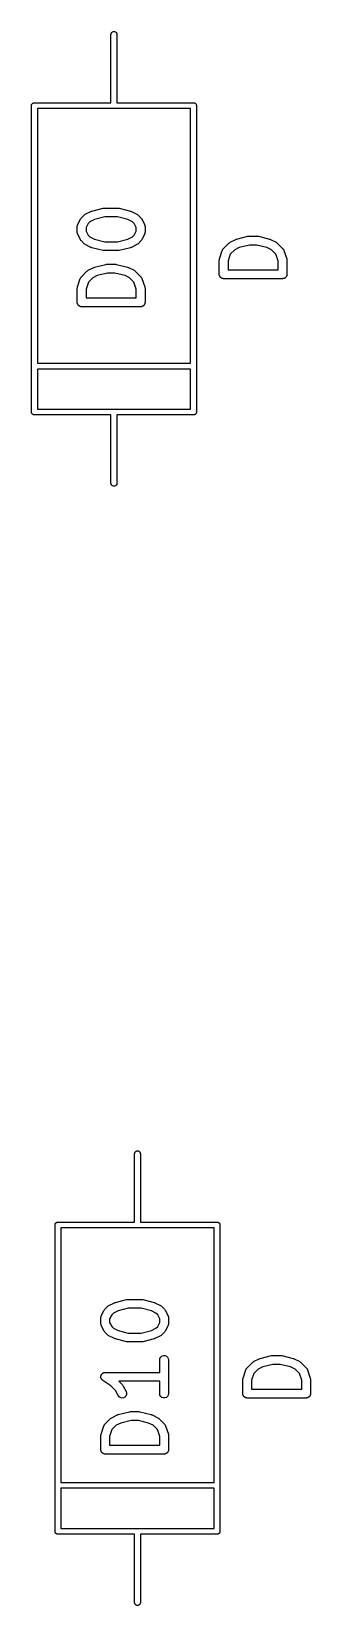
# Model space of a CAD drawing. Extents: x 39 to 139, y -131 to -25.
# Drawn here: x 39 to 43.74, y -74.05 to -47.33 of the extents above; entities that cross this region are included whole.
import ezdxf

# ---------------------------------------------------------------- set-up
doc = ezdxf.new("R2010")
doc.units = 0
doc.header["$MEASUREMENT"] = 0
doc.layers.add('BLACK', color=7, linetype='CONTINUOUS')

msp = doc.modelspace()

# ---------------------------------------------------------------- linework, layer by layer
at = {"layer": 'Black'}
for p, q in [((40.35, -47.38), (40.353, -47.3629)), ((40.35, -48.54), (40.35, -47.38)), ((40.353, -47.3629), (40.3617, -47.3479)), ((40.3617, -47.3479), (40.375, -47.3367)), ((40.375, -47.3367), (40.3913, -47.3308)), ((40.3913, -47.3308), (40.4087, -47.3308)), ((40.4087, -47.3308), (40.425, -47.3367)), ((40.425, -47.3367), (40.4383, -47.3479)), ((40.4383, -47.3479), (40.447, -47.3629)), ((40.447, -47.3629), (40.45, -47.38)), ((40.45, -47.38), (40.45, -48.54)), ((39, -48.59), (39.0008, -48.5857)), ((39, -53.79), (39, -48.59)), ((39.0008, -48.5813), (39.0023, -48.5772)), ((39.0008, -48.5857), (39.0008, -48.5813)), ((39.0023, -48.5772), (39.003, -48.5729)), ((39.003, -48.5729), (39.0052, -48.5691)), ((39.0052, -48.5691), (39.0067, -48.565)), ((39.0067, -48.565), (39.0095, -48.5616)), ((39.0095, -48.5616), (39.0117, -48.5579)), ((39.0117, -48.5579), (39.015, -48.555)), ((39.015, -48.555), (39.0179, -48.5517)), ((39.0179, -48.5517), (39.0216, -48.5495)), ((39.0216, -48.5495), (39.025, -48.5467)), ((39.025, -48.5467), (39.0291, -48.5452)), ((39.0291, -48.5452), (39.0329, -48.543)), ((39.0329, -48.543), (39.0372, -48.5423)), ((39.0372, -48.5423), (39.0413, -48.5408)), ((39.0413, -48.5408), (39.0457, -48.5408)), ((39.0457, -48.5408), (39.05, -48.54)), ((39.05, -48.54), (40.35, -48.54)), ((40.45, -48.54), (41.75, -48.54)), ((41.75, -48.54), (41.7543, -48.5408)), ((41.7543, -48.5408), (41.7587, -48.5408)), ((41.7587, -48.5408), (41.7628, -48.5423)), ((41.7628, -48.5423), (41.7671, -48.543)), ((41.7671, -48.543), (41.7709, -48.5452)), ((41.7709, -48.5452), (41.775, -48.5467)), ((41.775, -48.5467), (41.7784, -48.5495)), ((41.7784, -48.5495), (41.7821, -48.5517)), ((41.7821, -48.5517), (41.785, -48.555)), ((41.785, -48.555), (41.7883, -48.5579)), ((41.7883, -48.5579), (41.7905, -48.5616)), ((41.7905, -48.5616), (41.7933, -48.565)), ((41.7933, -48.565), (41.7948, -48.5691)), ((41.7948, -48.5691), (41.797, -48.5729)), ((41.797, -48.5729), (41.7977, -48.5772)), ((41.7977, -48.5772), (41.7992, -48.5813)), ((41.7992, -48.5813), (41.7992, -48.5857)), ((41.7992, -48.5857), (41.8, -48.59)), ((41.8, -48.59), (41.8, -53.79)), ((39.1, -48.64), (39.1, -52.96)), ((41.7, -48.64), (39.1, -48.64)), ((41.7, -52.96), (41.7, -48.64)), ((39.8401, -50.5039), (39.847, -50.4941)), ((39.847, -50.4941), (39.8946, -50.4465)), ((39.8946, -50.4465), (39.9044, -50.4396)), ((39.9044, -50.4396), (39.9141, -50.4324)), ((39.9141, -50.4324), (40.0093, -50.3848)), ((40.0093, -50.3848), (40.0172, -50.3825)), ((40.0172, -50.3825), (40.0247, -50.3791)), ((40.0247, -50.3791), (40.2151, -50.3315)), ((40.2426, -50.4793), (40.069, -50.5227)), ((40.2151, -50.3315), (40.2243, -50.3309)), ((40.2243, -50.3309), (40.2333, -50.3293)), ((40.2333, -50.3293), (40.4714, -50.3293)), ((40.4622, -50.4793), (40.2426, -50.4793)), ((40.6357, -50.5227), (40.4622, -50.4793)), ((40.4714, -50.3293), (40.4805, -50.3309)), ((40.4805, -50.3309), (40.4896, -50.3315)), ((40.4896, -50.3315), (40.6801, -50.3791)), ((40.6801, -50.3791), (40.6876, -50.3825)), ((40.6876, -50.3825), (40.6954, -50.3848)), ((40.6954, -50.3848), (40.7907, -50.4324)), ((40.7907, -50.4324), (40.8003, -50.4396)), ((40.8003, -50.4396), (40.8102, -50.4465)), ((40.8102, -50.4465), (40.8578, -50.4941)), ((40.8578, -50.4941), (40.8647, -50.5039)), ((39.7774, -50.6424), (39.7781, -50.6381)), ((39.7774, -50.7376), (39.7774, -50.6424)), ((39.7781, -50.7419), (39.7774, -50.7376)), ((39.7779, -50.6338), (39.7804, -50.6254)), ((39.7781, -50.6381), (39.7779, -50.6338)), ((39.7779, -50.7462), (39.7781, -50.7419)), ((39.7804, -50.7546), (39.7779, -50.7462)), ((39.7804, -50.6254), (39.7819, -50.6167)), ((39.7819, -50.7633), (39.7804, -50.7546)), ((39.7819, -50.6167), (39.7841, -50.613)), ((39.7841, -50.767), (39.7819, -50.7633)), ((39.7841, -50.613), (39.7853, -50.6088)), ((39.7853, -50.6088), (39.8329, -50.5136)), ((39.8329, -50.5136), (39.8401, -50.5039)), ((39.9616, -50.5916), (39.9274, -50.6601)), ((39.9274, -50.6601), (39.9274, -50.7199)), ((39.9274, -50.7199), (39.9616, -50.7884)), ((39.992, -50.5612), (39.9616, -50.5916)), ((40.069, -50.5227), (39.992, -50.5612)), ((40.7127, -50.5612), (40.6357, -50.5227)), ((40.7431, -50.5916), (40.7127, -50.5612)), ((40.7774, -50.6601), (40.7431, -50.5916)), ((40.7431, -50.7884), (40.7774, -50.7199)), ((40.7774, -50.7199), (40.7774, -50.6601)), ((40.8647, -50.5039), (40.8718, -50.5136)), ((40.8718, -50.5136), (40.9195, -50.6088)), ((40.9195, -50.6088), (40.9207, -50.613)), ((40.9207, -50.613), (40.9229, -50.6167)), ((40.9229, -50.7633), (40.9207, -50.767)), ((40.9229, -50.6167), (40.9244, -50.6254)), ((40.9244, -50.7546), (40.9229, -50.7633)), ((40.9244, -50.6254), (40.9269, -50.6338)), ((40.9269, -50.7462), (40.9244, -50.7546)), ((40.9269, -50.6338), (40.9266, -50.6381)), ((40.9266, -50.6381), (40.9274, -50.6424)), ((40.9274, -50.7376), (40.9266, -50.7419)), ((40.9266, -50.7419), (40.9269, -50.7462)), ((40.9274, -50.6424), (40.9274, -50.7376)), ((39.7853, -50.7712), (39.7841, -50.767)), ((39.8329, -50.8664), (39.7853, -50.7712)), ((39.8401, -50.8761), (39.8329, -50.8664)), ((39.847, -50.8859), (39.8401, -50.8761)), ((39.8946, -50.9335), (39.847, -50.8859)), ((39.9044, -50.9404), (39.8946, -50.9335)), ((39.9141, -50.9476), (39.9044, -50.9404)), ((40.0093, -50.9952), (39.9141, -50.9476)), ((39.9616, -50.7884), (39.992, -50.8188)), ((39.992, -50.8188), (40.069, -50.8573)), ((40.0172, -50.9975), (40.0093, -50.9952)), ((40.0247, -51.0009), (40.0172, -50.9975)), ((40.2151, -51.0485), (40.0247, -51.0009)), ((40.069, -50.8573), (40.2426, -50.9007)), ((40.2426, -50.9007), (40.4622, -50.9007)), ((40.4622, -50.9007), (40.6357, -50.8573)), ((40.6801, -51.0009), (40.4896, -51.0485)), ((40.6357, -50.8573), (40.7127, -50.8188)), ((40.6876, -50.9975), (40.6801, -51.0009)), ((40.6954, -50.9952), (40.6876, -50.9975)), ((40.7907, -50.9476), (40.6954, -50.9952)), ((40.7127, -50.8188), (40.7431, -50.7884)), ((40.8003, -50.9404), (40.7907, -50.9476)), ((40.8102, -50.9335), (40.8003, -50.9404)), ((40.8578, -50.8859), (40.8102, -50.9335)), ((40.8647, -50.8761), (40.8578, -50.8859)), ((40.8718, -50.8664), (40.8647, -50.8761)), ((40.9195, -50.7712), (40.8718, -50.8664)), ((40.9207, -50.767), (40.9195, -50.7712)), ((42.242, -51.0393), (42.2471, -51.0321)), ((42.2471, -51.0321), (42.2513, -51.0243)), ((42.2513, -51.0243), (42.2545, -51.0215)), ((42.2545, -51.0215), (42.257, -51.0179)), ((42.257, -51.0179), (42.3522, -50.9227)), ((42.3522, -50.9227), (42.362, -50.9158)), ((42.362, -50.9158), (42.3717, -50.9086)), ((42.3717, -50.9086), (42.4669, -50.861)), ((42.5267, -50.9989), (42.4497, -51.0374)), ((42.4669, -50.861), (42.4748, -50.8587)), ((42.4748, -50.8587), (42.4823, -50.8553)), ((42.4823, -50.8553), (42.6728, -50.8077)), ((42.7002, -50.9555), (42.5267, -50.9989)), ((42.6728, -50.8077), (42.6819, -50.8071)), ((42.6819, -50.8071), (42.691, -50.8055)), ((42.691, -50.8055), (42.8338, -50.8055)), ((42.8246, -50.9555), (42.7002, -50.9555)), ((42.9981, -50.9989), (42.8246, -50.9555)), ((42.8338, -50.8055), (42.8428, -50.8071)), ((42.8428, -50.8071), (42.852, -50.8077)), ((42.852, -50.8077), (43.0425, -50.8553)), ((43.0751, -51.0374), (42.9981, -50.9989)), ((43.0425, -50.8553), (43.05, -50.8587)), ((43.05, -50.8587), (43.0578, -50.861)), ((43.0578, -50.861), (43.1531, -50.9086)), ((43.1531, -50.9086), (43.1627, -50.9158)), ((43.1627, -50.9158), (43.1726, -50.9227)), ((43.1726, -50.9227), (43.2678, -51.0179)), ((43.2678, -51.0179), (43.2703, -51.0215)), ((43.2703, -51.0215), (43.2735, -51.0243)), ((43.2735, -51.0243), (43.2777, -51.0321)), ((43.2777, -51.0321), (43.2827, -51.0393)), ((40.0723, -51.3315), (40.2628, -51.2839)), ((40.2243, -51.0491), (40.2151, -51.0485)), ((40.2333, -51.0507), (40.2243, -51.0491)), ((40.4714, -51.0507), (40.2333, -51.0507)), ((40.2628, -51.2839), (40.2719, -51.2833)), ((40.2719, -51.2833), (40.281, -51.2817)), ((40.281, -51.2817), (40.4238, -51.2817)), ((40.4238, -51.2817), (40.4328, -51.2833)), ((40.4328, -51.2833), (40.442, -51.2839)), ((40.442, -51.2839), (40.6325, -51.3315)), ((40.4805, -51.0491), (40.4714, -51.0507)), ((40.4896, -51.0485), (40.4805, -51.0491)), ((42.1874, -51.2138), (42.1895, -51.202)), ((42.1874, -51.4519), (42.1874, -51.2138)), ((42.1895, -51.202), (42.1912, -51.1901)), ((42.1912, -51.1901), (42.2388, -51.0472)), ((42.2388, -51.0472), (42.2409, -51.0434)), ((42.2409, -51.0434), (42.242, -51.0393)), ((42.3756, -51.1115), (42.3374, -51.226)), ((42.3374, -51.226), (42.3374, -51.3769)), ((42.4497, -51.0374), (42.3756, -51.1115)), ((43.1492, -51.1115), (43.0751, -51.0374)), ((43.1874, -51.226), (43.1492, -51.1115)), ((43.1874, -51.3769), (43.1874, -51.226)), ((43.2827, -51.0393), (43.2839, -51.0434)), ((43.2839, -51.0434), (43.2859, -51.0472)), ((43.2859, -51.0472), (43.3335, -51.1901)), ((43.3335, -51.1901), (43.3353, -51.202)), ((43.3353, -51.202), (43.3374, -51.2138)), ((43.3374, -51.2138), (43.3374, -51.4519)), ((39.7812, -51.6663), (39.8288, -51.5234)), ((39.8288, -51.5234), (39.8309, -51.5196)), ((39.8309, -51.5196), (39.832, -51.5154)), ((39.832, -51.5154), (39.8371, -51.5082)), ((39.8371, -51.5082), (39.8413, -51.5005)), ((39.8413, -51.5005), (39.8445, -51.4977)), ((39.8445, -51.4977), (39.847, -51.4941)), ((39.847, -51.4941), (39.9422, -51.3989)), ((39.9422, -51.3989), (39.952, -51.392)), ((39.952, -51.392), (39.9617, -51.3848)), ((39.9617, -51.3848), (40.0569, -51.3372)), ((40.0397, -51.5135), (39.9656, -51.5877)), ((40.1167, -51.475), (40.0397, -51.5135)), ((40.0569, -51.3372), (40.0648, -51.3349)), ((40.0648, -51.3349), (40.0723, -51.3315)), ((40.2902, -51.4317), (40.1167, -51.475)), ((40.4146, -51.4317), (40.2902, -51.4317)), ((40.5881, -51.475), (40.4146, -51.4317)), ((40.6651, -51.5135), (40.5881, -51.475)), ((40.6325, -51.3315), (40.64, -51.3349)), ((40.64, -51.3349), (40.6478, -51.3372)), ((40.6478, -51.3372), (40.7431, -51.3848)), ((40.7392, -51.5877), (40.6651, -51.5135)), ((40.7431, -51.3848), (40.7527, -51.392)), ((40.7527, -51.392), (40.7626, -51.3989)), ((40.7626, -51.3989), (40.8578, -51.4941)), ((40.8578, -51.4941), (40.8603, -51.4977)), ((40.8603, -51.4977), (40.8635, -51.5005)), ((40.8635, -51.5005), (40.8677, -51.5082)), ((40.8677, -51.5082), (40.8727, -51.5154)), ((40.8727, -51.5154), (40.8739, -51.5196)), ((40.8739, -51.5196), (40.8759, -51.5234)), ((40.8759, -51.5234), (40.9235, -51.6663)), ((42.1885, -51.4584), (42.1874, -51.4519)), ((42.1885, -51.4649), (42.1885, -51.4584)), ((42.1908, -51.4711), (42.1885, -51.4649)), ((42.1919, -51.4776), (42.1908, -51.4711)), ((42.1952, -51.4832), (42.1919, -51.4776)), ((42.1974, -51.4894), (42.1952, -51.4832)), ((42.2016, -51.4944), (42.1974, -51.4894)), ((42.2049, -51.5001), (42.2016, -51.4944)), ((42.21, -51.5043), (42.2049, -51.5001)), ((42.2142, -51.5094), (42.21, -51.5043)), ((42.2199, -51.5126), (42.2142, -51.5094)), ((42.2249, -51.5169), (42.2199, -51.5126)), ((42.231, -51.5191), (42.2249, -51.5169)), ((42.2367, -51.5224), (42.231, -51.5191)), ((42.2432, -51.5235), (42.2367, -51.5224)), ((42.2494, -51.5258), (42.2432, -51.5235)), ((42.2559, -51.5258), (42.2494, -51.5258)), ((42.2624, -51.5269), (42.2559, -51.5258)), ((43.2624, -51.5269), (42.2624, -51.5269)), ((42.3374, -51.3769), (43.1874, -51.3769)), ((43.2688, -51.5258), (43.2624, -51.5269)), ((43.2754, -51.5258), (43.2688, -51.5258)), ((43.2816, -51.5235), (43.2754, -51.5258)), ((43.288, -51.5224), (43.2816, -51.5235)), ((43.2937, -51.5191), (43.288, -51.5224)), ((43.2999, -51.5169), (43.2937, -51.5191)), ((43.3049, -51.5126), (43.2999, -51.5169)), ((43.3106, -51.5094), (43.3049, -51.5126)), ((43.3148, -51.5043), (43.3106, -51.5094)), ((43.3198, -51.5001), (43.3148, -51.5043)), ((43.3231, -51.4944), (43.3198, -51.5001)), ((43.3273, -51.4894), (43.3231, -51.4944)), ((43.3296, -51.4832), (43.3273, -51.4894)), ((43.3329, -51.4776), (43.3296, -51.4832)), ((43.334, -51.4711), (43.3329, -51.4776)), ((43.3362, -51.4649), (43.334, -51.4711)), ((43.3374, -51.4519), (43.3362, -51.4584)), ((43.3362, -51.4584), (43.3362, -51.4649)), ((39.7774, -51.69), (39.7795, -51.6782)), ((39.7774, -51.9281), (39.7774, -51.69)), ((39.7795, -51.6782), (39.7812, -51.6663)), ((39.9656, -51.5877), (39.9274, -51.7022)), ((39.9274, -51.7022), (39.9274, -51.8531)), ((40.7774, -51.7022), (40.7392, -51.5877)), ((40.7774, -51.8531), (40.7774, -51.7022)), ((40.9235, -51.6663), (40.9253, -51.6782)), ((40.9253, -51.6782), (40.9274, -51.69)), ((40.9274, -51.69), (40.9274, -51.9281)), ((39.7785, -51.9346), (39.7774, -51.9281)), ((39.7785, -51.9411), (39.7785, -51.9346)), ((39.7808, -51.9473), (39.7785, -51.9411)), ((39.7819, -51.9537), (39.7808, -51.9473)), ((39.7852, -51.9594), (39.7819, -51.9537)), ((39.7874, -51.9656), (39.7852, -51.9594)), ((39.7916, -51.9706), (39.7874, -51.9656)), ((39.7949, -51.9763), (39.7916, -51.9706)), ((39.8, -51.9805), (39.7949, -51.9763)), ((39.8042, -51.9855), (39.8, -51.9805)), ((39.8099, -51.9888), (39.8042, -51.9855)), ((39.8149, -51.993), (39.8099, -51.9888)), ((39.821, -51.9953), (39.8149, -51.993)), ((39.8267, -51.9986), (39.821, -51.9953)), ((39.8332, -51.9997), (39.8267, -51.9986)), ((39.8394, -52.002), (39.8332, -51.9997)), ((39.8459, -52.002), (39.8394, -52.002)), ((39.8524, -52.0031), (39.8459, -52.002)), ((40.8524, -52.0031), (39.8524, -52.0031)), ((39.9274, -51.8531), (40.7774, -51.8531)), ((40.8588, -52.002), (40.8524, -52.0031)), ((40.8654, -52.002), (40.8588, -52.002)), ((40.8716, -51.9997), (40.8654, -52.002)), ((40.878, -51.9986), (40.8716, -51.9997)), ((40.8837, -51.9953), (40.878, -51.9986)), ((40.8899, -51.993), (40.8837, -51.9953)), ((40.8949, -51.9888), (40.8899, -51.993)), ((40.9006, -51.9855), (40.8949, -51.9888)), ((40.9048, -51.9805), (40.9006, -51.9855)), ((40.9098, -51.9763), (40.9048, -51.9805)), ((40.9131, -51.9706), (40.9098, -51.9763)), ((40.9173, -51.9656), (40.9131, -51.9706)), ((40.9196, -51.9594), (40.9173, -51.9656)), ((40.9229, -51.9537), (40.9196, -51.9594)), ((40.924, -51.9473), (40.9229, -51.9537)), ((40.9262, -51.9411), (40.924, -51.9473)), ((40.9274, -51.9281), (40.9262, -51.9346)), ((40.9262, -51.9346), (40.9262, -51.9411)), ((39.1, -52.96), (41.7, -52.96)), ((39.1, -53.06), (39.1, -53.74)), ((41.7, -53.06), (39.1, -53.06)), ((41.7, -53.74), (41.7, -53.06)), ((39.0008, -53.7943), (39, -53.79)), ((39.0008, -53.7987), (39.0008, -53.7943)), ((39.0023, -53.8028), (39.0008, -53.7987)), ((39.003, -53.8071), (39.0023, -53.8028)), ((39.0052, -53.8109), (39.003, -53.8071)), ((39.0067, -53.815), (39.0052, -53.8109)), ((39.0095, -53.8184), (39.0067, -53.815)), ((39.0117, -53.8221), (39.0095, -53.8184)), ((39.015, -53.825), (39.0117, -53.8221)), ((39.0179, -53.8283), (39.015, -53.825)), ((39.0216, -53.8305), (39.0179, -53.8283)), ((39.025, -53.8333), (39.0216, -53.8305)), ((39.0291, -53.8348), (39.025, -53.8333)), ((39.0329, -53.837), (39.0291, -53.8348)), ((39.0372, -53.8377), (39.0329, -53.837)), ((39.0413, -53.8392), (39.0372, -53.8377)), ((39.0457, -53.8392), (39.0413, -53.8392)), ((39.05, -53.84), (39.0457, -53.8392)), ((40.35, -53.84), (39.05, -53.84)), ((39.1, -53.74), (41.7, -53.74)), ((40.35, -55), (40.35, -53.84)), ((41.75, -53.84), (40.45, -53.84)), ((40.45, -53.84), (40.45, -55)), ((41.7543, -53.8392), (41.75, -53.84)), ((41.7587, -53.8392), (41.7543, -53.8392)), ((41.7628, -53.8377), (41.7587, -53.8392)), ((41.7671, -53.837), (41.7628, -53.8377)), ((41.7709, -53.8348), (41.7671, -53.837)), ((41.775, -53.8333), (41.7709, -53.8348)), ((41.7784, -53.8305), (41.775, -53.8333)), ((41.7821, -53.8283), (41.7784, -53.8305)), ((41.785, -53.825), (41.7821, -53.8283)), ((41.7883, -53.8221), (41.785, -53.825)), ((41.7905, -53.8184), (41.7883, -53.8221)), ((41.7933, -53.815), (41.7905, -53.8184)), ((41.7948, -53.8109), (41.7933, -53.815)), ((41.797, -53.8071), (41.7948, -53.8109)), ((41.7977, -53.8028), (41.797, -53.8071)), ((41.7992, -53.7987), (41.7977, -53.8028)), ((41.8, -53.79), (41.7992, -53.7943)), ((41.7992, -53.7943), (41.7992, -53.7987)), ((40.353, -55.0171), (40.35, -55)), ((40.3617, -55.0321), (40.353, -55.0171)), ((40.375, -55.0433), (40.3617, -55.0321)), ((40.4383, -55.0321), (40.425, -55.0433)), ((40.447, -55.0171), (40.4383, -55.0321)), ((40.45, -55), (40.447, -55.0171)), ((40.3913, -55.0492), (40.375, -55.0433)), ((40.4087, -55.0492), (40.3913, -55.0492)), ((40.425, -55.0433), (40.4087, -55.0492)), ((40.75, -66.38), (40.753, -66.3629)), ((40.75, -67.54), (40.75, -66.38)), ((40.753, -66.3629), (40.7617, -66.3479)), ((40.7617, -66.3479), (40.775, -66.3367)), ((40.775, -66.3367), (40.7913, -66.3308)), ((40.7913, -66.3308), (40.8087, -66.3308)), ((40.8087, -66.3308), (40.825, -66.3367)), ((40.825, -66.3367), (40.8383, -66.3479)), ((40.8383, -66.3479), (40.847, -66.3629)), ((40.847, -66.3629), (40.85, -66.38)), ((40.85, -66.38), (40.85, -67.54)), ((39.4, -67.59), (39.4008, -67.5857)), ((39.4, -72.79), (39.4, -67.59)), ((39.4008, -67.5813), (39.4023, -67.5772)), ((39.4008, -67.5857), (39.4008, -67.5813)), ((39.4023, -67.5772), (39.403, -67.5729)), ((39.403, -67.5729), (39.4052, -67.5691)), ((39.4052, -67.5691), (39.4067, -67.565)), ((39.4067, -67.565), (39.4095, -67.5616)), ((39.4095, -67.5616), (39.4117, -67.5579)), ((39.4117, -67.5579), (39.415, -67.555)), ((39.415, -67.555), (39.4179, -67.5517)), ((39.4179, -67.5517), (39.4216, -67.5495)), ((39.4216, -67.5495), (39.425, -67.5467)), ((39.425, -67.5467), (39.4291, -67.5452)), ((39.4291, -67.5452), (39.4329, -67.543)), ((39.4329, -67.543), (39.4372, -67.5423)), ((39.4372, -67.5423), (39.4413, -67.5408)), ((39.4413, -67.5408), (39.4457, -67.5408)), ((39.4457, -67.5408), (39.45, -67.54)), ((39.45, -67.54), (40.75, -67.54)), ((40.85, -67.54), (42.15, -67.54)), ((42.15, -67.54), (42.1543, -67.5408)), ((42.1543, -67.5408), (42.1587, -67.5408)), ((42.1587, -67.5408), (42.1628, -67.5423)), ((42.1628, -67.5423), (42.1671, -67.543)), ((42.1671, -67.543), (42.1709, -67.5452)), ((42.1709, -67.5452), (42.175, -67.5467)), ((42.175, -67.5467), (42.1784, -67.5495)), ((42.1784, -67.5495), (42.1821, -67.5517)), ((42.1821, -67.5517), (42.185, -67.555)), ((42.185, -67.555), (42.1883, -67.5579)), ((42.1883, -67.5579), (42.1905, -67.5616)), ((42.1905, -67.5616), (42.1933, -67.565)), ((42.1933, -67.565), (42.1948, -67.5691)), ((42.1948, -67.5691), (42.197, -67.5729)), ((42.197, -67.5729), (42.1977, -67.5772)), ((42.1977, -67.5772), (42.1992, -67.5813)), ((42.1992, -67.5813), (42.1992, -67.5857)), ((42.1992, -67.5857), (42.2, -67.59)), ((42.2, -67.59), (42.2, -72.79)), ((39.5, -67.64), (39.5, -71.96)), ((42.1, -67.64), (39.5, -67.64)), ((42.1, -71.96), (42.1, -67.64)), ((40.3141, -68.9563), (40.4093, -68.9086)), ((40.4093, -68.9086), (40.4172, -68.9063)), ((40.4172, -68.9063), (40.4247, -68.903)), ((40.4247, -68.903), (40.6151, -68.8553)), ((40.6151, -68.8553), (40.6243, -68.8547)), ((40.6243, -68.8547), (40.6333, -68.8531)), ((40.6333, -68.8531), (40.8714, -68.8531)), ((40.8714, -68.8531), (40.8805, -68.8547)), ((40.8805, -68.8547), (40.8896, -68.8553)), ((40.8896, -68.8553), (41.0801, -68.903)), ((41.0801, -68.903), (41.0876, -68.9063)), ((41.0876, -68.9063), (41.0954, -68.9086)), ((41.0954, -68.9086), (41.1907, -68.9563)), ((40.1774, -69.1662), (40.1781, -69.1619)), ((40.1774, -69.2614), (40.1774, -69.1662)), ((40.1779, -69.1576), (40.1804, -69.1492)), ((40.1781, -69.1619), (40.1779, -69.1576)), ((40.1804, -69.1492), (40.1819, -69.1405)), ((40.1819, -69.1405), (40.1841, -69.1368)), ((40.1841, -69.1368), (40.1853, -69.1326)), ((40.1853, -69.1326), (40.2329, -69.0374)), ((40.2329, -69.0374), (40.2401, -69.0278)), ((40.2401, -69.0278), (40.247, -69.0179)), ((40.247, -69.0179), (40.2946, -68.9703)), ((40.2946, -68.9703), (40.3044, -68.9634)), ((40.3044, -68.9634), (40.3141, -68.9563)), ((40.3616, -69.1154), (40.3274, -69.1839)), ((40.3274, -69.1839), (40.3274, -69.2437)), ((40.392, -69.085), (40.3616, -69.1154)), ((40.469, -69.0465), (40.392, -69.085)), ((40.6426, -69.0031), (40.469, -69.0465)), ((40.8622, -69.0031), (40.6426, -69.0031)), ((41.0357, -69.0465), (40.8622, -69.0031)), ((41.1127, -69.085), (41.0357, -69.0465)), ((41.1431, -69.1154), (41.1127, -69.085)), ((41.1774, -69.1839), (41.1431, -69.1154)), ((41.1774, -69.2437), (41.1774, -69.1839)), ((41.1907, -68.9563), (41.2003, -68.9634)), ((41.2003, -68.9634), (41.2102, -68.9703)), ((41.2102, -68.9703), (41.2578, -69.0179)), ((41.2578, -69.0179), (41.2647, -69.0278)), ((41.2647, -69.0278), (41.2718, -69.0374)), ((41.2718, -69.0374), (41.3195, -69.1326)), ((41.3195, -69.1326), (41.3207, -69.1368)), ((41.3207, -69.1368), (41.3229, -69.1405)), ((41.3229, -69.1405), (41.3244, -69.1492)), ((41.3244, -69.1492), (41.3269, -69.1576)), ((41.3269, -69.1576), (41.3266, -69.1619)), ((41.3266, -69.1619), (41.3274, -69.1662)), ((41.3274, -69.1662), (41.3274, -69.2614)), ((40.1781, -69.2657), (40.1774, -69.2614)), ((40.1779, -69.27), (40.1781, -69.2657)), ((40.1804, -69.2784), (40.1779, -69.27)), ((40.1819, -69.2871), (40.1804, -69.2784)), ((40.1841, -69.2908), (40.1819, -69.2871)), ((40.1853, -69.295), (40.1841, -69.2908)), ((40.2329, -69.3902), (40.1853, -69.295)), ((40.2401, -69.3999), (40.2329, -69.3902)), ((40.247, -69.4097), (40.2401, -69.3999)), ((40.2946, -69.4573), (40.247, -69.4097)), ((40.3044, -69.4642), (40.2946, -69.4573)), ((40.3141, -69.4714), (40.3044, -69.4642)), ((40.3274, -69.2437), (40.3616, -69.3122)), ((40.3616, -69.3122), (40.392, -69.3426)), ((40.392, -69.3426), (40.469, -69.3811)), ((40.469, -69.3811), (40.6426, -69.4245)), ((40.6426, -69.4245), (40.8622, -69.4245)), ((40.8622, -69.4245), (41.0357, -69.3811)), ((41.0357, -69.3811), (41.1127, -69.3426)), ((41.1127, -69.3426), (41.1431, -69.3122)), ((41.1431, -69.3122), (41.1774, -69.2437)), ((41.2003, -69.4642), (41.1907, -69.4714)), ((41.2102, -69.4573), (41.2003, -69.4642)), ((41.2578, -69.4097), (41.2102, -69.4573)), ((41.2647, -69.3999), (41.2578, -69.4097)), ((41.2718, -69.3902), (41.2647, -69.3999)), ((41.3195, -69.295), (41.2718, -69.3902)), ((41.3207, -69.2908), (41.3195, -69.295)), ((41.3229, -69.2871), (41.3207, -69.2908)), ((41.3244, -69.2784), (41.3229, -69.2871)), ((41.3269, -69.27), (41.3244, -69.2784)), ((41.3274, -69.2614), (41.3266, -69.2657)), ((41.3266, -69.2657), (41.3269, -69.27)), ((40.4093, -69.519), (40.3141, -69.4714)), ((40.4172, -69.5213), (40.4093, -69.519)), ((40.4247, -69.5247), (40.4172, -69.5213)), ((40.6151, -69.5723), (40.4247, -69.5247)), ((40.6243, -69.5729), (40.6151, -69.5723)), ((40.6333, -69.5745), (40.6243, -69.5729)), ((40.8714, -69.5745), (40.6333, -69.5745)), ((40.8805, -69.5729), (40.8714, -69.5745)), ((40.8896, -69.5723), (40.8805, -69.5729)), ((41.0801, -69.5247), (40.8896, -69.5723)), ((41.0876, -69.5213), (41.0801, -69.5247)), ((41.0954, -69.519), (41.0876, -69.5213)), ((41.1907, -69.4714), (41.0954, -69.519)), ((41.1774, -69.8805), (41.1819, -69.8548)), ((41.1774, -70.0912), (41.1774, -69.8805)), ((41.1819, -69.8548), (41.1949, -69.8323)), ((41.1949, -69.8323), (41.2149, -69.8155)), ((41.2149, -69.8155), (41.2394, -69.8066)), ((41.2394, -69.8066), (41.2654, -69.8066)), ((41.2654, -69.8066), (41.2899, -69.8155)), ((41.2899, -69.8155), (41.3098, -69.8323)), ((41.3098, -69.8323), (41.3229, -69.8548)), ((41.3229, -69.8548), (41.3274, -69.8805)), ((41.3274, -69.8805), (41.3274, -70.4519)), ((42.657, -70.0179), (42.7522, -69.9227)), ((42.7522, -69.9227), (42.762, -69.9158)), ((42.762, -69.9158), (42.7717, -69.9086)), ((42.7717, -69.9086), (42.8669, -69.861)), ((42.9267, -69.9989), (42.8497, -70.0374)), ((42.8669, -69.861), (42.8748, -69.8587)), ((42.8748, -69.8587), (42.8823, -69.8553)), ((42.8823, -69.8553), (43.0728, -69.8077)), ((43.1002, -69.9555), (42.9267, -69.9989)), ((43.0728, -69.8077), (43.0819, -69.8071)), ((43.0819, -69.8071), (43.091, -69.8055)), ((43.091, -69.8055), (43.2338, -69.8055)), ((43.2246, -69.9555), (43.1002, -69.9555)), ((43.3981, -69.9989), (43.2246, -69.9555)), ((43.2338, -69.8055), (43.2428, -69.8071)), ((43.2428, -69.8071), (43.252, -69.8077)), ((43.252, -69.8077), (43.4425, -69.8553)), ((43.4751, -70.0374), (43.3981, -69.9989)), ((43.4425, -69.8553), (43.45, -69.8587)), ((43.45, -69.8587), (43.4578, -69.861)), ((43.4578, -69.861), (43.5531, -69.9086)), ((43.5531, -69.9086), (43.5627, -69.9158)), ((43.5627, -69.9158), (43.5726, -69.9227)), ((43.5726, -69.9227), (43.6678, -70.0179)), ((40.1775, -70.1614), (40.1785, -70.1573)), ((40.1785, -70.1703), (40.1775, -70.1614)), ((40.1785, -70.1532), (40.1816, -70.1448)), ((40.1785, -70.1573), (40.1785, -70.1532)), ((40.1785, -70.1792), (40.1785, -70.1703)), ((40.1799, -70.1831), (40.1785, -70.1792)), ((40.1804, -70.1873), (40.1799, -70.1831)), ((40.1844, -70.1953), (40.1804, -70.1873)), ((40.1816, -70.1448), (40.1837, -70.1361)), ((40.1837, -70.1361), (40.186, -70.1326)), ((40.1874, -70.2037), (40.1844, -70.1953)), ((40.186, -70.1326), (40.1874, -70.1287)), ((40.1874, -70.1287), (40.1932, -70.1218)), ((40.1901, -70.2069), (40.1874, -70.2037)), ((40.1919, -70.2106), (40.1901, -70.2069)), ((40.1984, -70.2168), (40.1919, -70.2106)), ((40.1932, -70.1218), (40.1981, -70.1144)), ((40.1981, -70.1144), (40.2015, -70.1119)), ((40.2042, -70.2236), (40.1984, -70.2168)), ((40.2015, -70.1119), (40.2042, -70.1087)), ((40.2042, -70.1087), (40.2119, -70.1043)), ((40.2078, -70.2257), (40.2042, -70.2236)), ((40.2108, -70.2286), (40.2078, -70.2257)), ((40.3475, -70.3197), (40.2108, -70.2286)), ((40.2119, -70.1043), (40.2191, -70.099)), ((40.2191, -70.099), (40.2231, -70.0978)), ((40.2231, -70.0978), (40.2267, -70.0957)), ((40.2267, -70.0957), (40.2355, -70.0942)), ((40.2355, -70.0942), (40.2441, -70.0916)), ((40.2441, -70.0916), (40.2483, -70.0919)), ((40.2483, -70.0919), (40.2524, -70.0912)), ((40.2524, -70.0912), (41.1774, -70.0912)), ((41.1774, -70.2412), (40.4811, -70.2412)), ((40.4811, -70.2412), (40.5435, -70.3036)), ((41.1774, -70.4519), (41.1774, -70.2412)), ((42.5874, -70.2138), (42.5895, -70.202)), ((42.5874, -70.4519), (42.5874, -70.2138)), ((42.5895, -70.202), (42.5912, -70.1901)), ((42.5912, -70.1901), (42.6388, -70.0472)), ((42.6388, -70.0472), (42.6409, -70.0434)), ((42.6409, -70.0434), (42.642, -70.0393)), ((42.642, -70.0393), (42.6471, -70.0321)), ((42.6471, -70.0321), (42.6513, -70.0243)), ((42.6513, -70.0243), (42.6545, -70.0215)), ((42.6545, -70.0215), (42.657, -70.0179)), ((42.7756, -70.1115), (42.7374, -70.226)), ((42.7374, -70.226), (42.7374, -70.3769)), ((42.8497, -70.0374), (42.7756, -70.1115)), ((43.5492, -70.1115), (43.4751, -70.0374)), ((43.5874, -70.226), (43.5492, -70.1115)), ((43.5874, -70.3769), (43.5874, -70.226)), ((43.6678, -70.0179), (43.6703, -70.0215)), ((43.6703, -70.0215), (43.6735, -70.0243)), ((43.6735, -70.0243), (43.6777, -70.0321)), ((43.6777, -70.0321), (43.6827, -70.0393)), ((43.6827, -70.0393), (43.6839, -70.0434)), ((43.6839, -70.0434), (43.6859, -70.0472)), ((43.6859, -70.0472), (43.7335, -70.1901)), ((43.7335, -70.1901), (43.7353, -70.202)), ((43.7353, -70.202), (43.7374, -70.2138)), ((43.7374, -70.2138), (43.7374, -70.4519)), ((40.4288, -70.4011), (40.3475, -70.3197)), ((40.471, -70.4854), (40.4288, -70.4011)), ((40.4865, -70.5064), (40.471, -70.4854)), ((40.5083, -70.5207), (40.4865, -70.5064)), ((40.5336, -70.5268), (40.5083, -70.5207)), ((40.5595, -70.5238), (40.5336, -70.5268)), ((40.5435, -70.3036), (40.5504, -70.3135)), ((40.5504, -70.3135), (40.5576, -70.3231)), ((40.5576, -70.3231), (40.6052, -70.4184)), ((40.5828, -70.5121), (40.5595, -70.5238)), ((40.6007, -70.4932), (40.5828, -70.5121)), ((40.611, -70.4693), (40.6007, -70.4932)), ((40.6052, -70.4184), (40.6126, -70.4433)), ((40.6126, -70.4433), (40.611, -70.4693)), ((41.1819, -70.4776), (41.1774, -70.4519)), ((41.1949, -70.5001), (41.1819, -70.4776)), ((41.2149, -70.5169), (41.1949, -70.5001)), ((41.2394, -70.5258), (41.2149, -70.5169)), ((41.2654, -70.5258), (41.2394, -70.5258)), ((41.2899, -70.5169), (41.2654, -70.5258)), ((41.3098, -70.5001), (41.2899, -70.5169)), ((41.3229, -70.4776), (41.3098, -70.5001)), ((41.3274, -70.4519), (41.3229, -70.4776)), ((42.5885, -70.4584), (42.5874, -70.4519)), ((42.5885, -70.4649), (42.5885, -70.4584)), ((42.5908, -70.4711), (42.5885, -70.4649)), ((42.5919, -70.4776), (42.5908, -70.4711)), ((42.5952, -70.4832), (42.5919, -70.4776)), ((42.5974, -70.4894), (42.5952, -70.4832)), ((42.6016, -70.4944), (42.5974, -70.4894)), ((42.6049, -70.5001), (42.6016, -70.4944)), ((42.61, -70.5043), (42.6049, -70.5001)), ((42.6142, -70.5094), (42.61, -70.5043)), ((42.6199, -70.5126), (42.6142, -70.5094)), ((42.6249, -70.5169), (42.6199, -70.5126)), ((42.631, -70.5191), (42.6249, -70.5169)), ((42.6367, -70.5224), (42.631, -70.5191)), ((42.6432, -70.5235), (42.6367, -70.5224)), ((42.6494, -70.5258), (42.6432, -70.5235)), ((42.6559, -70.5258), (42.6494, -70.5258)), ((42.6624, -70.5269), (42.6559, -70.5258)), ((43.6624, -70.5269), (42.6624, -70.5269)), ((42.7374, -70.3769), (43.5874, -70.3769)), ((43.6688, -70.5258), (43.6624, -70.5269)), ((43.6754, -70.5258), (43.6688, -70.5258)), ((43.6816, -70.5235), (43.6754, -70.5258)), ((43.688, -70.5224), (43.6816, -70.5235)), ((43.6937, -70.5191), (43.688, -70.5224)), ((43.6999, -70.5169), (43.6937, -70.5191)), ((43.7049, -70.5126), (43.6999, -70.5169)), ((43.7106, -70.5094), (43.7049, -70.5126)), ((43.7148, -70.5043), (43.7106, -70.5094)), ((43.7198, -70.5001), (43.7148, -70.5043)), ((43.7231, -70.4944), (43.7198, -70.5001)), ((43.7273, -70.4894), (43.7231, -70.4944)), ((43.7296, -70.4832), (43.7273, -70.4894)), ((43.7329, -70.4776), (43.7296, -70.4832)), ((43.734, -70.4711), (43.7329, -70.4776)), ((43.7362, -70.4649), (43.734, -70.4711)), ((43.7374, -70.4519), (43.7362, -70.4584)), ((43.7362, -70.4584), (43.7362, -70.4649)), ((40.4723, -70.8077), (40.6628, -70.7601)), ((40.6628, -70.7601), (40.6719, -70.7595)), ((40.6719, -70.7595), (40.681, -70.7579)), ((40.681, -70.7579), (40.8238, -70.7579)), ((40.8238, -70.7579), (40.8328, -70.7595)), ((40.8328, -70.7595), (40.842, -70.7601)), ((40.842, -70.7601), (41.0325, -70.8077)), ((40.1812, -71.1425), (40.2288, -70.9996)), ((40.2288, -70.9996), (40.2309, -70.9958)), ((40.2309, -70.9958), (40.232, -70.9916)), ((40.232, -70.9916), (40.2371, -70.9844)), ((40.2371, -70.9844), (40.2413, -70.9767)), ((40.2413, -70.9767), (40.2445, -70.9738)), ((40.2445, -70.9738), (40.247, -70.9703)), ((40.247, -70.9703), (40.3422, -70.8751)), ((40.3656, -71.0638), (40.3274, -71.1784)), ((40.3422, -70.8751), (40.352, -70.8682)), ((40.352, -70.8682), (40.3617, -70.861)), ((40.3617, -70.861), (40.4569, -70.8134)), ((40.4397, -70.9897), (40.3656, -71.0638)), ((40.5167, -70.9512), (40.4397, -70.9897)), ((40.4569, -70.8134), (40.4648, -70.8111)), ((40.4648, -70.8111), (40.4723, -70.8077)), ((40.6902, -70.9079), (40.5167, -70.9512)), ((40.8146, -70.9079), (40.6902, -70.9079)), ((40.9881, -70.9512), (40.8146, -70.9079)), ((41.0651, -70.9897), (40.9881, -70.9512)), ((41.0325, -70.8077), (41.04, -70.8111)), ((41.04, -70.8111), (41.0478, -70.8134)), ((41.0478, -70.8134), (41.1431, -70.861)), ((41.1392, -71.0638), (41.0651, -70.9897)), ((41.1774, -71.1784), (41.1392, -71.0638)), ((41.1431, -70.861), (41.1527, -70.8682)), ((41.1527, -70.8682), (41.1626, -70.8751)), ((41.1626, -70.8751), (41.2578, -70.9703)), ((41.2578, -70.9703), (41.2603, -70.9738)), ((41.2603, -70.9738), (41.2635, -70.9767)), ((41.2635, -70.9767), (41.2677, -70.9844)), ((41.2677, -70.9844), (41.2727, -70.9916)), ((41.2727, -70.9916), (41.2739, -70.9958)), ((41.2739, -70.9958), (41.2759, -70.9996)), ((41.2759, -70.9996), (41.3235, -71.1425)), ((40.1774, -71.1662), (40.1795, -71.1543)), ((40.1774, -71.4043), (40.1774, -71.1662)), ((40.1795, -71.1543), (40.1812, -71.1425)), ((40.3274, -71.1784), (40.3274, -71.3293)), ((40.3274, -71.3293), (41.1774, -71.3293)), ((41.1774, -71.3293), (41.1774, -71.1784)), ((41.3235, -71.1425), (41.3253, -71.1543)), ((41.3253, -71.1543), (41.3274, -71.1662)), ((41.3274, -71.1662), (41.3274, -71.4043)), ((40.1785, -71.4107), (40.1774, -71.4043)), ((40.1785, -71.4173), (40.1785, -71.4107)), ((40.1808, -71.4235), (40.1785, -71.4173)), ((40.1819, -71.4299), (40.1808, -71.4235)), ((40.1852, -71.4356), (40.1819, -71.4299)), ((40.1874, -71.4418), (40.1852, -71.4356)), ((40.1916, -71.4468), (40.1874, -71.4418)), ((40.1949, -71.4525), (40.1916, -71.4468)), ((40.2, -71.4567), (40.1949, -71.4525)), ((40.2042, -71.4617), (40.2, -71.4567)), ((40.2099, -71.465), (40.2042, -71.4617)), ((40.2149, -71.4692), (40.2099, -71.465)), ((40.221, -71.4715), (40.2149, -71.4692)), ((40.2267, -71.4748), (40.221, -71.4715)), ((40.2332, -71.4759), (40.2267, -71.4748)), ((40.2394, -71.4781), (40.2332, -71.4759)), ((40.2459, -71.4781), (40.2394, -71.4781)), ((40.2524, -71.4793), (40.2459, -71.4781)), ((41.2524, -71.4793), (40.2524, -71.4793)), ((41.2588, -71.4781), (41.2524, -71.4793)), ((41.2654, -71.4781), (41.2588, -71.4781)), ((41.2716, -71.4759), (41.2654, -71.4781)), ((41.278, -71.4748), (41.2716, -71.4759)), ((41.2837, -71.4715), (41.278, -71.4748)), ((41.2899, -71.4692), (41.2837, -71.4715)), ((41.2949, -71.465), (41.2899, -71.4692)), ((41.3006, -71.4617), (41.2949, -71.465)), ((41.3048, -71.4567), (41.3006, -71.4617)), ((41.3098, -71.4525), (41.3048, -71.4567)), ((41.3131, -71.4468), (41.3098, -71.4525)), ((41.3173, -71.4418), (41.3131, -71.4468)), ((41.3196, -71.4356), (41.3173, -71.4418)), ((41.3229, -71.4299), (41.3196, -71.4356)), ((41.324, -71.4235), (41.3229, -71.4299)), ((41.3262, -71.4173), (41.324, -71.4235)), ((41.3274, -71.4043), (41.3262, -71.4107)), ((41.3262, -71.4107), (41.3262, -71.4173)), ((39.5, -71.96), (42.1, -71.96)), ((39.5, -72.06), (39.5, -72.74)), ((42.1, -72.06), (39.5, -72.06)), ((42.1, -72.74), (42.1, -72.06)), ((39.4008, -72.7943), (39.4, -72.79)), ((39.4008, -72.7987), (39.4008, -72.7943)), ((39.4023, -72.8028), (39.4008, -72.7987)), ((39.403, -72.8071), (39.4023, -72.8028)), ((39.4052, -72.8109), (39.403, -72.8071)), ((39.4067, -72.815), (39.4052, -72.8109)), ((39.4095, -72.8184), (39.4067, -72.815)), ((39.4117, -72.8221), (39.4095, -72.8184)), ((39.415, -72.825), (39.4117, -72.8221)), ((39.4179, -72.8283), (39.415, -72.825)), ((39.4216, -72.8305), (39.4179, -72.8283)), ((39.425, -72.8333), (39.4216, -72.8305)), ((39.4291, -72.8348), (39.425, -72.8333)), ((39.4329, -72.837), (39.4291, -72.8348)), ((39.4372, -72.8377), (39.4329, -72.837)), ((39.4413, -72.8392), (39.4372, -72.8377)), ((39.4457, -72.8392), (39.4413, -72.8392)), ((39.45, -72.84), (39.4457, -72.8392)), ((40.75, -72.84), (39.45, -72.84)), ((39.5, -72.74), (42.1, -72.74)), ((40.75, -74), (40.75, -72.84)), ((42.15, -72.84), (40.85, -72.84)), ((40.85, -72.84), (40.85, -74)), ((42.1543, -72.8392), (42.15, -72.84)), ((42.1587, -72.8392), (42.1543, -72.8392)), ((42.1628, -72.8377), (42.1587, -72.8392)), ((42.1671, -72.837), (42.1628, -72.8377)), ((42.1709, -72.8348), (42.1671, -72.837)), ((42.175, -72.8333), (42.1709, -72.8348)), ((42.1784, -72.8305), (42.175, -72.8333)), ((42.1821, -72.8283), (42.1784, -72.8305)), ((42.185, -72.825), (42.1821, -72.8283)), ((42.1883, -72.8221), (42.185, -72.825)), ((42.1905, -72.8184), (42.1883, -72.8221)), ((42.1933, -72.815), (42.1905, -72.8184)), ((42.1948, -72.8109), (42.1933, -72.815)), ((42.197, -72.8071), (42.1948, -72.8109)), ((42.1977, -72.8028), (42.197, -72.8071)), ((42.1992, -72.7987), (42.1977, -72.8028)), ((42.2, -72.79), (42.1992, -72.7943)), ((42.1992, -72.7943), (42.1992, -72.7987)), ((40.753, -74.0171), (40.75, -74)), ((40.85, -74), (40.847, -74.0171)), ((40.7617, -74.0321), (40.753, -74.0171)), ((40.775, -74.0433), (40.7617, -74.0321)), ((40.7913, -74.0492), (40.775, -74.0433)), ((40.8087, -74.0492), (40.7913, -74.0492)), ((40.825, -74.0433), (40.8087, -74.0492)), ((40.8383, -74.0321), (40.825, -74.0433)), ((40.847, -74.0171), (40.8383, -74.0321))]:
    msp.add_line(p, q, dxfattribs=at)

doc.saveas('drawing.dxf')
